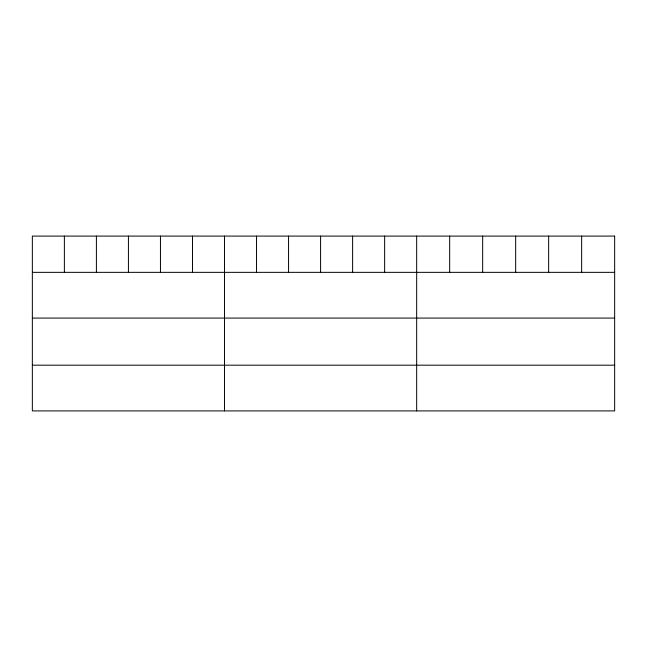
<?xml version="1.0" encoding="UTF-8"?>
<svg xmlns="http://www.w3.org/2000/svg" width="647" height="647" viewBox="0 0 647 647"><rect width="100%" height="100%" fill="white"/><g stroke="black" fill="none" stroke-linecap="round" stroke-linejoin="round"><path stroke-width="0.97" d="M32.35 272.347L614.65 272.347M32.35 318.073L614.65 318.073M32.35 365.183L614.65 365.183M581.653 236.09L581.653 272.347M548.656 236.09L548.656 272.347M515.659 236.09L515.659 272.347M482.662 236.09L482.662 272.347M449.665 236.09L449.665 272.347M416.668 236.09L416.668 410.91M384.642 236.09L384.642 272.347M352.615 236.09L352.615 272.347M320.588 236.09L320.588 272.347M288.562 236.09L288.562 272.347M256.535 236.09L256.535 272.347M224.509 236.09L224.509 410.91M192.482 236.09L192.482 272.347M160.456 236.09L160.456 272.347M128.429 236.09L128.429 272.347M96.403 236.09L96.403 272.347M64.376 236.09L64.376 272.347M614.65 236.09L32.35 236.09L32.35 410.91L614.65 410.91L614.65 236.09"/></g></svg>
